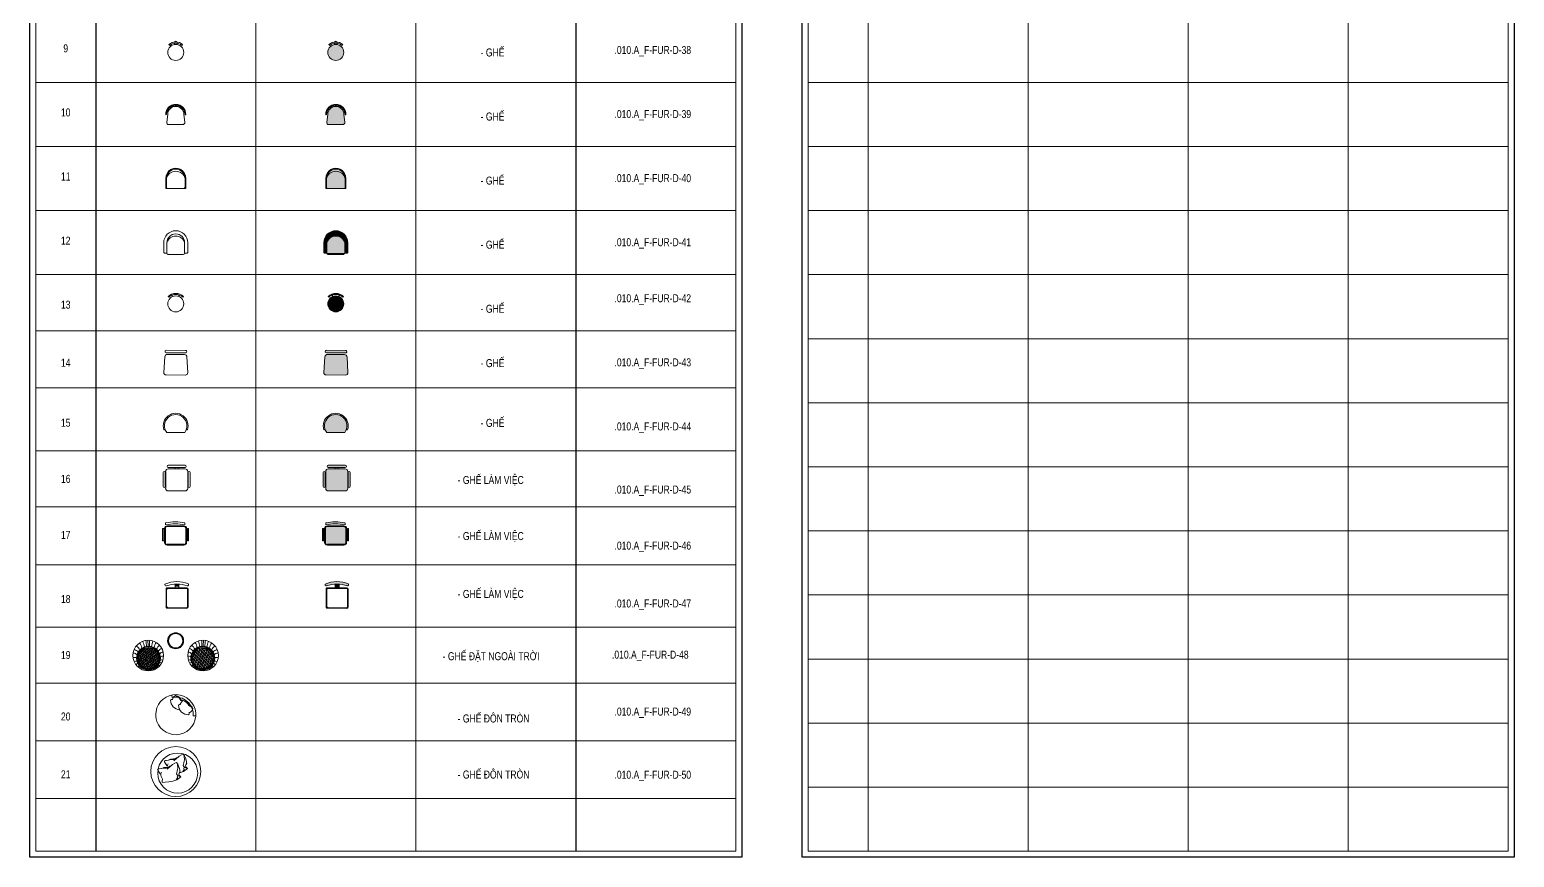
# Model space of a CAD drawing. Header units: millimetres. Extents: x 21129 to 2803301, y -510327 to 166837.
# Drawn here: x 300725 to 337825, y -210941 to -190276 of the extents above; entities that cross this region are included whole.
import ezdxf
from ezdxf.enums import TextEntityAlignment as Align

# ---------------------------------------------------------------- set-up
doc = ezdxf.new("R2010")
doc.units = ezdxf.units.MM
for name, color, linetype, lineweight, transparency in [('....03_TNT_A_THIN', 251, 'Continuous', 13, 0.5), ('...10_TNT_LINE_HATCH', 250, 'Continuous', 0, 0.5), ('...8_TNT_LINE_FUNITURE', 27, 'Continuous', 0, 0.5)]:
    doc.layers.add(name, color=color, linetype=linetype, lineweight=lineweight, transparency=transparency)
doc.layers.add('....10_TNT_A_COTE', color=14, linetype='Continuous')
doc.layers.add('....20_TNT_N_TEXT', color=9, linetype='Continuous')
doc.layers.add('....12_TNT_F_FURNITURE', color=27, linetype='Continuous', transparency=0.5)
doc.styles.add('.TNT_A_TXT_3_NOTE', font='uromans.shx', dxfattribs={"width": 0.8})

# ---------------------------------------------------------------- blocks, each defined once
blk = doc.blocks.new('.TNT_Z_F-FUR-D-38')
at = {"layer": '...8_TNT_LINE_FUNITURE'}
for p, q in [((-151, 173), (-171, 196)), ((-34, 197), (-34, 228)), ((34, 197), (34, 228)), ((151, 173), (171, 196))]:
    blk.add_line(p, q, dxfattribs=at)
blk.add_circle((0, 0), 200, dxfattribs=at)
for centre, radius, start, end in [((0, 0), 260, 48.8384, 131.1616), ((0, 0), 230, 48.8384, 131.1616), ((-2, 248), 33, 18.3583, 162.1649)]:
    blk.add_arc(centre, radius, start, end, dxfattribs=at)
blk = doc.blocks.new('*U256')
at = {"layer": '...8_TNT_LINE_FUNITURE'}
for p, q in [((-197, 43), (-226, 52)), ((-192, 60), (-221, 69)), ((-170, 109), (-194, 127)), ((-161, 122), (-185, 140)), ((-5, 201), (-5, 232)), ((11, 232), (11, 201)), ((161, 122), (185, 140)), ((170, 109), (194, 127)), ((192, 60), (221, 69)), ((197, 43), (226, 52))]:
    blk.add_line(p, q, dxfattribs=at)
blk.add_lwpolyline([(-175, -252), (175, -252, 0.449642), (225, -196), (202, 0, 0.999979), (-202, 0), (-225, -196, 0.449642)], format="xyb", close=True, dxfattribs=at)
for points in [[(-125, 158), (-142, 183)], [(-112, 168), (-129, 193)], [(-71, 221), (-63, 191)], [(-55, 225), (-48, 196)], [(55, 225), (48, 196)], [(70, 221), (63, 191)], [(112, 168), (129, 193)], [(125, 158), (142, 183)]]:
    blk.add_lwpolyline(points, dxfattribs=at)
for centre, radius, start, end in [((0, 0), 252, 0.0012, 179.9988), ((-242, 2), 10.2, 189.5896, 350.408), ((0, 0), 232, 0.0012, 179.9988), ((0, 0), 202, 90.0012, 179.9976), ((0, 0), 202, 0, 90.0012), ((242, -1), 10.2, 171.6206, 8.3817)]:
    blk.add_arc(centre, radius, start, end, dxfattribs=at)
blk = doc.blocks.new('.TNT_Z_F-FUR-D-40')
at = {"layer": '...8_TNT_LINE_FUNITURE'}
for p, q in [((-300, 73, 0), (-300, -233, 0)), ((-279, 73, 0), (-279, -150, 0)), ((279, 73, 0), (279, 19, 0)), ((279, 19, 0), (279, -233, 0)), ((300, 73, 0), (300, 25, 0)), ((300, 25, 0), (300, -233, 0)), ((300, -233, 0), (-300, -233, 0)), ((-279, -150, 0), (-279, -233, 0))]:
    blk.add_line(p, q, dxfattribs=at)
at = {"layer": '...8_TNT_LINE_FUNITURE', "extrusion": (3.29916e-09, 1.08208e-08, 1), "elevation": 0}
blk.add_lwpolyline([(-247, -233, -0.323845), (-279, -189, -0.016061)], format="xyb", dxfattribs=at)
at = {"layer": '...8_TNT_LINE_FUNITURE', "extrusion": (-1.13013e-08, 5.06328e-10, 1), "elevation": 0}
blk.add_lwpolyline([(279, -184, -0.419585), (234, -233, -0.016061)], format="xyb", dxfattribs=at)
at = {"layer": '...8_TNT_LINE_FUNITURE'}
for centre, radius, start, end in [((0, 77, 0), 300, 359.2949, 180.7051), ((0, 73), 279, 0, 180), ((0, 0), 289, 14.6778, 165.3222)]:
    blk.add_arc(centre, radius, start, end, dxfattribs=at)
blk = doc.blocks.new('*U259')
at = {"layer": '...8_TNT_LINE_FUNITURE'}
blk.add_lwpolyline([(222, -193), (278, -193, 0.414214), (300, -171), (300, 65, 1), (-300, 65), (-300, -171, 0.414214), (-278, -193), (-222, -193)], format="xyb", dxfattribs=at)
blk.add_lwpolyline([(-222, 65), (-222, -193, 0.414214), (-189, -226), (189, -226, 0.414214), (222, -193), (222, -80), (222, 65, 0.75)], format="xyb", close=True, dxfattribs=at)
blk.add_arc((0, 65), 222, 360, 180, dxfattribs=at)
blk = doc.blocks.new('.TNT_Z_F-FUR-D-42')
at = {"layer": '...8_TNT_LINE_FUNITURE'}
for p, q in [((-103, 216), (-86, 181)), ((-81, 224), (-65, 189)), ((81, 224), (65, 189)), ((103, 216), (86, 181))]:
    blk.add_line(p, q, dxfattribs=at)
blk.add_lwpolyline([(-193, 183), (-177, 166, -0.400096), (177, 166), (193, 183, 0.400096)], format="xyb", close=True, dxfattribs=at)
at = {"layer": '...8_TNT_LINE_FUNITURE', "linetype": 'Continuous'}
blk.add_circle((0, 0), 200, dxfattribs=at)
blk = doc.blocks.new('.TNT_Z_F-FUR-D-43')
at = {"layer": '...8_TNT_LINE_FUNITURE'}
for p, q in [((-276, 458), (-303, 67)), ((-239, 558), (242, 554)), ((-238, 618), (237, 614)), ((-215, 515), (216, 511)), ((277, 453), (297, 62)), ((-242, 2), (242, -2))]:
    blk.add_line(p, q, dxfattribs=at)
for centre, radius, start, end in [((-215, 454), 61.1, 89.511, 176.1045), ((-239, 588), 30.5, 79.784, 273.8061), ((216, 450), 61.1, 2.9174, 89.511), ((242, 584), 30.5, 265.2159, 99.238), ((-242, 63), 61.1, 176.1045, 269.511), ((236, 59), 61.1, 269.511, 2.9174)]:
    blk.add_arc(centre, radius, start, end, dxfattribs=at)
blk = doc.blocks.new('.TNT_Z_F-FUR-D-44')
at = {"layer": '...8_TNT_LINE_FUNITURE'}
for p, q in [((-294, 67), (-261, 67)), ((-225, 0), (225, 0)), ((261, 67), (294, 67))]:
    blk.add_line(p, q, dxfattribs=at)
for radius, start, end in [(311, 341.284, 198.716), (280, 323.5225, 216.4775)]:
    blk.add_arc((0, 166), radius, start, end, dxfattribs=at)
blk = doc.blocks.new('.TNT_Z_F-FUR-D-45')
at = {"layer": '...8_TNT_LINE_FUNITURE'}
for p, q in [((-337, 111), (-337, 462)), ((-288, 111), (-288, 462)), ((-275, 61), (-275, 489)), ((214, 550), (-214, 550)), ((211, 643), (-211, 643)), ((211, 584), (-211, 584)), ((-37, 550), (-37, 584)), ((37, 550), (37, 584)), ((275, 61), (275, 489)), ((288, 111), (288, 462)), ((337, 111), (337, 462)), ((214, 0), (-214, 0))]:
    blk.add_line(p, q, dxfattribs=at)
for centre, radius, start, end in [((-312, 462), 24.4, 0, 180), ((-214, 489), 61.1, 90, 180), ((-211, 613), 29.3, 90, 270), ((211, 613), 29.3, 270, 90), ((214, 489), 61.1, 0, 90), ((312, 462), 24.4, 0, 180), ((-312, 111), 24.4, 180, 0), ((-214, 61), 61.1, 180, 270), ((214, 61), 61.1, 270, 0), ((312, 111), 24.4, 180, 0)]:
    blk.add_arc(centre, radius, start, end, dxfattribs=at)
blk = doc.blocks.new('.TNT_Z_F-FUR-D-46')
at = {"layer": '...8_TNT_LINE_FUNITURE'}
for p, q in [((-325, 116), (-325, 406)), ((-315, 416), (-305, 416)), ((-295, 406), (-295, 116)), ((-275, 366), (-295, 374)), ((-275, 414), (-275, 69)), ((-248, 555), (-248, 504)), ((206, 483), (-206, 483)), ((235, 555), (235, 504)), ((275, 414), (275, 69)), ((275, 366), (295, 374)), ((295, 406), (295, 116)), ((315, 416), (305, 416)), ((325, 116), (325, 406)), ((-305, 106), (-315, 106)), ((-275, 156), (-295, 148)), ((206, 0), (-206, 0)), ((275, 156), (295, 148)), ((305, 106), (315, 106))]:
    blk.add_line(p, q, dxfattribs=at)
at = {"layer": '...8_TNT_LINE_FUNITURE', "color": 250}
for p, q in [((-255, 414), (-255, 69)), ((206, 463), (-206, 463)), ((255, 414), (255, 69)), ((206, 20), (-206, 20))]:
    blk.add_line(p, q, dxfattribs=at)
at = {"layer": '...8_TNT_LINE_FUNITURE'}
for centre, radius, start, end in [((-315, 406), 9.86, 90, 180), ((-305, 406), 9.86, 0, 90), ((-206, 414), 69, 90, 180), ((-7, -477), 1059, 76.8464, 103.1536), ((-7, -477), 1010, 76.1923, 103.8077), ((206, 414), 69, 0, 90), ((305, 406), 9.86, 90, 180), ((315, 406), 9.86, 0, 90), ((-315, 116), 9.86, 180, 270), ((-305, 116), 9.86, 270, 0), ((-206, 69), 69, 180, 270), ((206, 69), 69, 270, 0), ((305, 116), 9.86, 180, 270), ((315, 116), 9.86, 270, 0)]:
    blk.add_arc(centre, radius, start, end, dxfattribs=at)
at = {"layer": '...8_TNT_LINE_FUNITURE', "color": 250}
for centre, start, end in [((-206, 414), 90, 180), ((206, 414), 0, 90), ((-206, 69), 180, 270), ((206, 69), 270, 0)]:
    blk.add_arc(centre, 49.3, start, end, dxfattribs=at)
blk = doc.blocks.new('.TNT_Z_F-FUR-D-47')
at = {"layer": '...8_TNT_LINE_FUNITURE'}
for p, q in [((-281, 463), (-282, 19)), ((-266, 448), (-267, 34)), ((235, 495), (-247, 497)), ((235, 480), (-232, 481)), ((-54, 496), (-54, 588)), ((42, 570), (-54, 570)), ((42, 555), (-54, 555)), ((42, 536), (-54, 537)), ((42, 496), (42, 588)), ((252, 33), (254, 446)), ((268, 18), (269, 461)), ((-234, 1), (234, -1)), ((-249, -15), (234, -16))]:
    blk.add_line(p, q, dxfattribs=at)
for centre, radius, start, end in [((-276, 575), 33.8, 162.0389, 282.2179), ((-8, -63), 715, 66.3967, 114.8281), ((-247, 463), 33.8, 89.8437, 179.8437), ((-6, -173), 762, 70.3351, 110.22), ((-232, 448), 33.8, 89.8437, 179.8437), ((235, 462), 33.8, 359.8437, 89.8437), ((232, 456), 23.8, 334.6671, 83.1295), ((249, 577), 32.3, 271.7791, 27.3763), ((-249, 19), 33.8, 179.8437, 269.8437), ((-233, 34), 33.8, 179.8437, 269.8437), ((231, 23), 23.8, 276.5579, 25.0203), ((234, 18), 33.8, 269.8437, 359.8437)]:
    blk.add_arc(centre, radius, start, end, dxfattribs=at)
blk = doc.blocks.new('c图库室内设计情报局21')
at = {"layer": '...8_TNT_LINE_FUNITURE'}
blk.add_circle((0, 0), 200, dxfattribs=at)
at = {"layer": '...8_TNT_LINE_FUNITURE', "color": 250}
blk.add_circle((0, 0), 185, dxfattribs=at)
at = {"layer": '...8_TNT_LINE_FUNITURE', "color": 251}
blk.add_circle((0, 0), 180, dxfattribs=at)
blk = doc.blocks.new('.TNT_Z_F-FUR-D-48')
at = {"layer": '...8_TNT_LINE_FUNITURE'}
h = blk.add_hatch(dxfattribs=at)
h.set_pattern_fill('NET3', color=250, scale=390.887191, angle=-76.0662, style=0)
h.set_pattern_definition([(283.93378, (-92591.54, -22939.296), (47.42315, 11.765721), []), (343.93378, (-92591.54, -22939.296), (13.522162, 46.952514), []), (43.93378, (-92591.54, -22939.296), (-33.90099, 35.186793), [])])
edge = h.paths.add_edge_path()
edge.add_arc((-677, -436), 260, 90, 450)
h = blk.add_hatch(dxfattribs=at)
h.set_pattern_fill('NET3', color=250, scale=458.86756, angle=-166.0662, style=0)
h.set_pattern_definition([(193.93378, (-26044.944, 107891.06), (13.811933, -55.670654), []), (253.93378, (-26044.944, 107891.06), (55.118167, -15.873842), []), (313.93378, (-26044.944, 107891.06), (41.306234, 39.796812), [])])
edge = h.paths.add_edge_path()
edge.add_arc((677, -436), 260, 90, 450, ccw=False)
at = {"layer": '...8_TNT_LINE_FUNITURE', "color": 250}
for p, q in [((-690, -136), (-694, 14)), ((690, -136), (694, 14))]:
    blk.add_line(p, q, dxfattribs=at)
at = {"layer": '...8_TNT_LINE_FUNITURE'}
for centre in [(-684, -370), (684, -370)]:
    blk.add_circle(centre, 383, dxfattribs=at)
at = {"layer": '...8_TNT_LINE_FUNITURE', "color": 250}
for centre, radius in [((-677, -436), 300), ((-677, -436), 297), ((-677, -436), 283), ((677, -436), 300), ((677, -436), 297), ((677, -436), 283)]:
    blk.add_circle(centre, radius, dxfattribs=at)
at = {"layer": '...8_TNT_LINE_FUNITURE', "color": 251}
for centre, radius in [((-677, -436), 297), ((-677, -436), 294), ((-677, -436), 260), ((677, -436), 297), ((677, -436), 294), ((677, -436), 260)]:
    blk.add_circle(centre, radius, dxfattribs=at)
at = {"layer": '...8_TNT_LINE_FUNITURE', "color": 250}
for centre, radius, start, end in [((-1604, -182), 878, 2.7021, 12.441), ((224, -102), 878, 172.5409, 182.2798), ((-224, -102), 878, 357.7202, 7.4591), ((1604, -182), 878, 167.559, 177.2979), ((-1041, -406), 92.9, 35.3849, 98.8224), ((-1081, -408), 192, 40.7473, 74.824), ((-1081, -408), 192, 40.7473, 74.824), ((-1052, -290), 166, 20.4819, 65.1571), ((-1024, -201), 181, 4.7613, 49.8106), ((-1266, -233), 494, 9.2431, 26.1676), ((-108, -183), 494, 158.8142, 175.7388), ((-352, -172), 181, 135.1712, 180.2205), ((-316, -258), 166, 119.8248, 164.4999), ((-278, -373), 192, 110.1579, 144.2345), ((-317, -375), 92.9, 86.1595, 149.597), ((317, -375), 92.9, 30.403, 93.8405), ((278, -373), 192, 35.7655, 69.8421), ((316, -258), 166, 15.5001, 60.1752), ((352, -172), 181, 359.7795, 44.8288), ((108, -183), 494, 4.2612, 21.1858), ((1266, -233), 494, 153.8324, 170.7569), ((1024, -201), 181, 130.1894, 175.2387), ((1052, -290), 166, 114.8429, 159.5181), ((1081, -408), 192, 105.176, 139.2527), ((1081, -408), 192, 105.176, 139.2527), ((1041, -406), 92.9, 81.1776, 144.6151), ((-1019, -538), 121, 69.521, 107.3684), ((-987, -579), 73.8, 75.779, 124.9612), ((-947, -628), 57.1, 88.2252, 138.0492), ((-959, -597), 53.7, 290.1423, 330.6229), ((-383, -571), 53.7, 214.3589, 254.8396), ((-392, -604), 57.1, 46.9327, 96.7567), ((-356, -551), 73.8, 60.0207, 109.2029), ((-328, -508), 121, 77.6134, 115.4609), ((328, -508), 121, 64.5391, 102.3866), ((356, -551), 73.8, 70.7971, 119.9793), ((392, -604), 57.1, 83.2433, 133.0673), ((383, -571), 53.7, 285.1604, 325.6411), ((959, -597), 53.7, 209.3771, 249.8577), ((947, -628), 57.1, 41.9508, 91.7748), ((987, -579), 73.8, 55.0388, 104.221), ((1019, -538), 121, 72.6316, 110.479)]:
    blk.add_arc(centre, radius, start, end, dxfattribs=at)
at = {"layer": '...8_TNT_LINE_FUNITURE', "rotation": 90}
blk.add_blockref('c图库室内设计情报局21', (0, 0), dxfattribs=at)
blk = doc.blocks.new('45')
at = {"layer": '...8_TNT_LINE_FUNITURE', "linetype": 'Continuous'}
for points in [[(-734854, -218658, 0.258955), (-735028, -218513, 0.270303), (-735125, -218647, -0.872847)], [(-734827, -218684, 0.056893), (-734874, -218664, 0.178369), (-735028, -218513)], [(-734906, -218939, -0.379423), (-735183, -218653, -0.121523), (-735116, -218613)], [(-734609, -219023, -0.165541), (-734640, -219089, -0.407809), (-734946, -218802, -0.121523), (-734879, -218763, 7.115464)], [(-734617, -218807, 0.258955), (-734791, -218663, 0.270303), (-734888, -218797, -0.872847)], [(-734806, -218670, 0.101508), (-734858, -218646)], [(-734516, -218900, 0.168627), (-734637, -218814, 0.178369), (-734791, -218663, 0.178662)], [(-734634, -219026, 0.393888), (-734516, -218900, 0.281154), (-734621, -218796, -9.61688)]]:
    blk.add_lwpolyline(points, format="xyb", dxfattribs=at)
blk = doc.blocks.new('.TNT_Z_F-FUR-D-49')
at = {"layer": '...8_TNT_LINE_FUNITURE'}
for p, q in [((-100, 490), (-88, 429)), ((437, -28), (499, -30))]:
    blk.add_line(p, q, dxfattribs=at)
for radius, start, end in [(500, 199.549, 170.4803), (438, 356.2833, 101.5748), (500, 170.4803, 199.549)]:
    blk.add_arc((0, 0), radius, start, end, dxfattribs=at)
at = {"layer": '...8_TNT_LINE_FUNITURE', "linetype": 'Continuous', "xscale": 0.8333333333333341, "yscale": 0.8333333333333341, "zscale": 0.8333333333333341}
blk.add_blockref('45', (612521, 182572), dxfattribs=at)
blk = doc.blocks.new('.TNT_Z_F-FUR-D-50')
at = {"layer": '...8_TNT_LINE_FUNITURE'}
for p, q in [((-31, 380), (-66, 360)), ((19, 407), (-31, 380)), ((-29, 365), (19, 407)), ((37, 422), (19, 407)), ((92, 456), (37, 422)), ((140, 477), (92, 456)), ((168, 430), (140, 477)), ((158, 397), (159, 427)), ((169, 354), (158, 397)), ((191, 379), (168, 430)), ((213, 326), (191, 379)), ((-309, 319), (-334, 307)), ((-334, 307), (-326, 279)), ((-326, 279), (-306, 241)), ((-277, 317), (-309, 319)), ((-306, 241), (-268, 192)), ((-238, 324), (-277, 317)), ((-268, 192), (-256, 178)), ((-256, 200), (-242, 229)), ((-256, 179), (-256, 200)), ((-231, 325), (-238, 324)), ((-229, 326), (-231, 325)), ((-231, 325), (-231, 325)), ((-180, 345), (-229, 326)), ((-119, 336), (-200, 330)), ((-104, 360), (-180, 345)), ((-62, 337), (-119, 336)), ((-66, 360), (-104, 360)), ((-97, 305), (-79, 324)), ((-79, 324), (-29, 365)), ((44, 9), (49, 10)), ((49, 10), (143, 44)), ((128, 42), (158, 92)), ((140, 190), (151, 255)), ((150, 169), (140, 190)), ((143, 44), (214, 91)), ((178, 141), (150, 169)), ((151, 255), (163, 298)), ((157, 114), (156, 132)), ((158, 92), (157, 114)), ((163, 298), (169, 332)), ((169, 332), (169, 354)), ((247, 116), (178, 141)), ((195, 187), (201, 206)), ((195, 172), (195, 187)), ((200, 160), (195, 172)), ((244, 114), (200, 160)), ((201, 206), (220, 228)), ((222, 282), (213, 326)), ((214, 91), (244, 114)), ((220, 228), (226, 239)), ((221, 251), (222, 282)), ((226, 239), (221, 251))]:
    blk.add_line(p, q, dxfattribs=at)
for points in [[(-423, -30), (-422, -55), (-414, -86), (-388, -137), (-382, -154), (-388, -196), (-392, -213), (-386, -227), (-372, -233), (-316, -225), (-222, -219), (-118, -198), (-24, -165), (48, -118), (77, -94), (33, -48), (28, -36), (29, -21), (34, -3), (53, 20), (60, 31), (55, 43), (55, 74), (46, 118), (24, 171), (1, 222), (-27, 269), (-75, 248), (-130, 213), (-147, 199), (-198, 172), (-233, 152), (-271, 151), (-347, 137), (-396, 118), (-397, 117), (-397, 117), (-405, 116), (-443, 109), (-475, 111), (-501, 99), (-492, 71), (-473, 33), (-435, -16), (-422, -30)], [(-423, -30), (-423, -8), (-409, 21)], [(-229, 128), (-286, 127), (-366, 122)], [(-264, 97), (-245, 116), (-196, 157), (-147, 199)], [(80, -92), (11, -67), (-16, -39), (-27, -18), (-15, 47), (-4, 90), (2, 124), (2, 146), (-8, 189), (-8, 219)], [(-38, -167), (-9, -116), (-9, -94), (-11, -76)]]:
    blk.add_lwpolyline(points, dxfattribs=at)
for centre, radius in [((-49, 39), 625), ((0, 0), 500)]:
    blk.add_circle(centre, radius, dxfattribs=at)
blk = doc.blocks.new('*U255')
at = {"layer": '...10_TNT_LINE_HATCH', "linetype": 'Continuous'}
h = blk.add_hatch(color=253, dxfattribs=at)
h.dxf.hatch_style = 1
h.paths.add_polyline_path([(200, 0, 1), (-200, 0, 1)])
h.paths.add_polyline_path([(34, 197), (34, 228, 0.073526), (-34, 228), (-34, 197, -0.084703)], flags=17)
h.paths.add_polyline_path([(-171, 196), (-151, 173, -0.375493), (151, 173), (171, 196, 0.375493)])
h = blk.add_hatch(color=253, dxfattribs=at)
h.dxf.hatch_style = 1
h.paths.add_polyline_path([(-34, 258, -0.06076), (29, 258, 0.731601)])
at = {"layer": '...8_TNT_LINE_FUNITURE'}
for p, q in [((-151, 173), (-171, 196)), ((-34, 197), (-34, 228)), ((34, 197), (34, 228)), ((151, 173), (171, 196))]:
    blk.add_line(p, q, dxfattribs=at)
blk.add_circle((0, 0), 200, dxfattribs=at)
for centre, radius, start, end in [((0, 0), 260, 48.8384, 131.1616), ((0, 0), 230, 48.8384, 131.1616), ((-2, 248), 33, 18.3583, 162.1649)]:
    blk.add_arc(centre, radius, start, end, dxfattribs=at)
blk = doc.blocks.new('*U257')
at = {"layer": '...10_TNT_LINE_HATCH', "linetype": 'Continuous'}
h = blk.add_hatch(color=253, dxfattribs=at)
h.dxf.hatch_style = 1
h.paths.add_polyline_path([(232, 0, 1.158113), (252, 0, 0.999979), (-252, 0, 0.845203), (-232, 0, -0.999979)])
h = blk.add_hatch(color=253, dxfattribs=at)
h.dxf.hatch_style = 1
h.paths.add_polyline_path([(-185, 140, 0.017009), (-194, 127), (-170, 109, -0.019566), (-161, 122)])
h.paths.add_polyline_path([(-192, 60), (-221, 69, 0.019264), (-226, 52), (-197, 43, -0.022161)])
h = blk.add_hatch(color=253, dxfattribs=at)
h.dxf.hatch_style = 1
h.paths.add_polyline_path([(11, 232, 0.01718), (-5, 232), (-5, 201, -0.019759), (11, 201), (11, 201, 0.013684), (0, 202, 0.006074), (-5, 201), (-5, 201, -0.006074), (0, 202, -0.013684), (11, 201)])
h.paths.add_polyline_path([(-55, 225, 0.017189), (-71, 221), (-63, 191, -0.019773), (-48, 196)])
h.paths.add_polyline_path([(202, 0), (225, -196, -0.449642), (175, -252), (-175, -252, -0.449642), (-225, -196), (-202, 0, -0.229385), (-125, 158), (-142, 183, -0.017227), (-129, 193), (-112, 168, -0.599551)])
h = blk.add_hatch(color=253, dxfattribs=at)
h.dxf.hatch_style = 1
h.paths.add_polyline_path([(70, 221, 0.017189), (55, 225), (48, 196, -0.019773), (63, 191)])
h.paths.add_polyline_path([(142, 183, 0.017227), (129, 193), (112, 168, -0.019817), (125, 158)])
h.paths.add_polyline_path([(194, 127, 0.017009), (185, 140), (161, 122, -0.019566), (170, 109)])
h.paths.add_polyline_path([(221, 69), (192, 60, -0.022162), (197, 43), (226, 52, 0.019264)])
at = {"layer": '...8_TNT_LINE_FUNITURE'}
for p, q in [((-197, 43), (-226, 52)), ((-192, 60), (-221, 69)), ((-170, 109), (-194, 127)), ((-161, 122), (-185, 140)), ((-5, 201), (-5, 232)), ((11, 232), (11, 201)), ((161, 122), (185, 140)), ((170, 109), (194, 127)), ((192, 60), (221, 69)), ((197, 43), (226, 52))]:
    blk.add_line(p, q, dxfattribs=at)
blk.add_lwpolyline([(-175, -252), (175, -252, 0.449642), (225, -196), (202, 0, 0.999979), (-202, 0), (-225, -196, 0.449642)], format="xyb", close=True, dxfattribs=at)
for points in [[(-125, 158), (-142, 183)], [(-112, 168), (-129, 193)], [(-71, 221), (-63, 191)], [(-55, 225), (-48, 196)], [(55, 225), (48, 196)], [(70, 221), (63, 191)], [(112, 168), (129, 193)], [(125, 158), (142, 183)]]:
    blk.add_lwpolyline(points, dxfattribs=at)
for centre, radius, start, end in [((0, 0), 252, 0.0012, 179.9988), ((-242, 2), 10.2, 189.5896, 350.408), ((0, 0), 232, 0.0012, 179.9988), ((0, 0), 202, 90.0012, 179.9976), ((0, 0), 202, 0, 90.0012), ((242, -1), 10.2, 171.6206, 8.3817)]:
    blk.add_arc(centre, radius, start, end, dxfattribs=at)
blk = doc.blocks.new('*U258')
at = {"layer": '...10_TNT_LINE_HATCH', "linetype": 'Continuous'}
h = blk.add_hatch(color=253, dxfattribs=at)
h.dxf.hatch_style = 1
h.paths.add_polyline_path([(300, 25), (300, 73, 1.012383), (-300, 73), (-300, -233), (300, -233)])
h.paths.add_polyline_path([(-279, 73), (-279, 73, -1), (279, 73), (279, 73, 0.771804)], flags=16)
h = blk.add_hatch(color=253, dxfattribs=at)
h.dxf.hatch_style = 1
h.paths.add_polyline_path([(-279, 73, -0.771804), (279, 73, 1)])
at = {"layer": '...8_TNT_LINE_FUNITURE'}
for p, q in [((-300, 73, 0), (-300, -233, 0)), ((-279, 73, 0), (-279, -150, 0)), ((279, 73, 0), (279, 19, 0)), ((279, 19, 0), (279, -233, 0)), ((300, 73, 0), (300, 25, 0)), ((300, 25, 0), (300, -233, 0)), ((300, -233, 0), (-300, -233, 0)), ((-279, -150, 0), (-279, -233, 0))]:
    blk.add_line(p, q, dxfattribs=at)
at = {"layer": '...8_TNT_LINE_FUNITURE', "extrusion": (3.29916e-09, 1.08208e-08, 1), "elevation": 0}
blk.add_lwpolyline([(-247, -233, -0.323845), (-279, -189, -0.016061)], format="xyb", dxfattribs=at)
at = {"layer": '...8_TNT_LINE_FUNITURE', "extrusion": (-1.13013e-08, 5.06328e-10, 1), "elevation": 0}
blk.add_lwpolyline([(279, -184, -0.419585), (234, -233, -0.016061)], format="xyb", dxfattribs=at)
at = {"layer": '...8_TNT_LINE_FUNITURE'}
for centre, radius, start, end in [((0, 77, 0), 300, 359.2949, 180.7051), ((0, 73), 279, 0, 180), ((0, 0), 289, 14.6778, 165.3222)]:
    blk.add_arc(centre, radius, start, end, dxfattribs=at)
blk = doc.blocks.new('*U260')
at = {"layer": '...10_TNT_LINE_HATCH', "linetype": 'Continuous'}
h = blk.add_hatch(color=253, dxfattribs=at)
h.dxf.hatch_style = 1
h.paths.add_polyline_path([(-300, -171, 0.414214), (-278, -193), (-222, -193), (222, -193), (278, -193, 0.414214), (300, -171), (300, 65, 1), (-300, 65)])
h = blk.add_hatch(color=253, dxfattribs=at)
h.dxf.hatch_style = 1
h.paths.add_polyline_path([(-209, 280, 0.202196), (-300, 65), (-222, 65, -0.202196), (-155, 224)])
h = blk.add_hatch(color=253, dxfattribs=at)
h.dxf.hatch_style = 1
h.paths.add_polyline_path([(-222, 65), (-300, 65), (-300, -171, 0.414214), (-278, -193), (-222, -193)])
h = blk.add_hatch(color=253, dxfattribs=at)
h.dxf.hatch_style = 1
h.paths.add_polyline_path([(-222, 65, -0.75), (222, 65, 1)])
h = blk.add_hatch(color=253, dxfattribs=at)
h.dxf.hatch_style = 1
h.paths.add_polyline_path([(0, 287), (0, 365, 0.195633), (-209, 280), (-155, 224, -0.195633)])
h = blk.add_hatch(color=253, dxfattribs=at)
h.dxf.hatch_style = 1
h.paths.add_polyline_path([(0, 287, -0.414214), (222, 65), (300, 65, 0.414214), (0, 365)])
h = blk.add_hatch(color=253, dxfattribs=at)
h.dxf.hatch_style = 1
h.paths.add_polyline_path([(300, 65), (222, 65), (222, -80), (222, -193), (278, -193, 0.414214), (300, -171)])
h = blk.add_hatch(color=253, dxfattribs=at)
h.dxf.hatch_style = 1
h.paths.add_polyline_path([(222, -193), (-222, -193, 0.414214), (-189, -226), (189, -226, 0.414214)])
at = {"layer": '...8_TNT_LINE_FUNITURE'}
blk.add_lwpolyline([(222, -193), (278, -193, 0.414214), (300, -171), (300, 65, 1), (-300, 65), (-300, -171, 0.414214), (-278, -193), (-222, -193)], format="xyb", dxfattribs=at)
blk.add_lwpolyline([(-222, 65), (-222, -193, 0.414214), (-189, -226), (189, -226, 0.414214), (222, -193), (222, -80), (222, 65, 0.75)], format="xyb", close=True, dxfattribs=at)
blk.add_arc((0, 65), 222, 360, 180, dxfattribs=at)
blk = doc.blocks.new('*U261')
at = {"layer": '...10_TNT_LINE_HATCH', "linetype": 'Continuous'}
h = blk.add_hatch(color=253, dxfattribs=at)
h.dxf.hatch_style = 1
h.paths.add_polyline_path([(200, 0, 1), (-200, 0, 1)])
h = blk.add_hatch(color=253, dxfattribs=at)
h.dxf.hatch_style = 1
h.paths.add_polyline_path([(-193, 183), (-177, 166, -0.400096), (177, 166), (193, 183, 0.400096)])
h = blk.add_hatch(color=253, dxfattribs=at)
h.dxf.hatch_style = 1
h.paths.add_polyline_path([(-81, 224, 0.0223), (-103, 216), (-86, 181, -0.028456), (-65, 189)])
h = blk.add_hatch(color=253, dxfattribs=at)
h.dxf.hatch_style = 1
h.paths.add_polyline_path([(103, 216, 0.0223), (81, 224), (65, 189, -0.028456), (86, 181)])
at = {"layer": '...8_TNT_LINE_FUNITURE'}
for p, q in [((-103, 216), (-86, 181)), ((-81, 224), (-65, 189)), ((81, 224), (65, 189)), ((103, 216), (86, 181))]:
    blk.add_line(p, q, dxfattribs=at)
blk.add_lwpolyline([(-193, 183), (-177, 166, -0.400096), (177, 166), (193, 183, 0.400096)], format="xyb", close=True, dxfattribs=at)
at = {"layer": '...8_TNT_LINE_FUNITURE', "linetype": 'Continuous'}
blk.add_circle((0, 0), 200, dxfattribs=at)
blk = doc.blocks.new('*U262')
at = {"layer": '...10_TNT_LINE_HATCH', "linetype": 'Continuous'}
h = blk.add_hatch(color=253, dxfattribs=at)
h.dxf.hatch_style = 1
h.paths.add_polyline_path([(235, -2, 0.431736), (297, 62), (277, 453, 0.396905), (216, 511), (-215, 515, 0.396905), (-276, 458), (-303, 67, 0.431736), (-242, 2)])
h.paths.add_polyline_path([(-244, 618, 0.952073), (-237, 558), (242, 554, 1.088796), (237, 614)])
at = {"layer": '...8_TNT_LINE_FUNITURE'}
for p, q in [((-276, 458), (-303, 67)), ((-239, 558), (242, 554)), ((-238, 618), (237, 614)), ((-215, 515), (216, 511)), ((277, 453), (297, 62)), ((-242, 2), (242, -2))]:
    blk.add_line(p, q, dxfattribs=at)
for centre, radius, start, end in [((-215, 454), 61.1, 89.511, 176.1045), ((-239, 588), 30.5, 79.784, 273.8061), ((216, 450), 61.1, 2.9174, 89.511), ((242, 584), 30.5, 265.2159, 99.238), ((-242, 63), 61.1, 176.1045, 269.511), ((236, 59), 61.1, 269.511, 2.9174)]:
    blk.add_arc(centre, radius, start, end, dxfattribs=at)
blk = doc.blocks.new('*U263')
at = {"layer": '...10_TNT_LINE_HATCH', "linetype": 'Continuous'}
h = blk.add_hatch(color=253, dxfattribs=at)
h.dxf.hatch_style = 1
h.paths.add_polyline_path([(-261, 67, -1.451704), (261, 67), (294, 67, 1.394625), (-294, 67)])
h = blk.add_hatch(color=253, dxfattribs=at)
h.dxf.hatch_style = 1
h.paths.add_polyline_path([(225, 0, 1.982994), (-225, 0)])
at = {"layer": '...8_TNT_LINE_FUNITURE'}
for p, q in [((-294, 67), (-261, 67)), ((-225, 0), (225, 0)), ((261, 67), (294, 67))]:
    blk.add_line(p, q, dxfattribs=at)
for radius, start, end in [(311, 341.284, 198.716), (280, 323.5225, 216.4775)]:
    blk.add_arc((0, 166), radius, start, end, dxfattribs=at)
blk = doc.blocks.new('*U264')
at = {"layer": '...10_TNT_LINE_HATCH', "linetype": 'Continuous'}
h = blk.add_hatch(color=253, dxfattribs=at)
h.dxf.hatch_style = 1
h.paths.add_polyline_path([(275, 489, 0.414214), (214, 550), (-214, 550, 0.414214), (-275, 489), (-275, 61, 0.414214), (-214, 0), (214, 0, 0.414214), (275, 61)])
h.paths.add_polyline_path([(37, 584), (-37, 584), (-37, 550), (37, 550)])
h.paths.add_polyline_path([(211, 643), (-211, 643, 1), (-211, 584), (211, 584, 1)])
h.paths.add_polyline_path([(-288, 462, 1), (-337, 462), (-337, 111, 1), (-288, 111)])
h.paths.add_polyline_path([(337, 462, 1), (288, 462), (288, 111, 1), (337, 111)])
at = {"layer": '...8_TNT_LINE_FUNITURE'}
for p, q in [((-337, 111), (-337, 462)), ((-288, 111), (-288, 462)), ((-275, 61), (-275, 489)), ((214, 550), (-214, 550)), ((211, 643), (-211, 643)), ((211, 584), (-211, 584)), ((-37, 550), (-37, 584)), ((37, 550), (37, 584)), ((275, 61), (275, 489)), ((288, 111), (288, 462)), ((337, 111), (337, 462)), ((214, 0), (-214, 0))]:
    blk.add_line(p, q, dxfattribs=at)
for centre, radius, start, end in [((-312, 462), 24.4, 0, 180), ((-214, 489), 61.1, 90, 180), ((-211, 613), 29.3, 90, 270), ((211, 613), 29.3, 270, 90), ((214, 489), 61.1, 0, 90), ((312, 462), 24.4, 0, 180), ((-312, 111), 24.4, 180, 0), ((-214, 61), 61.1, 180, 270), ((214, 61), 61.1, 270, 0), ((312, 111), 24.4, 180, 0)]:
    blk.add_arc(centre, radius, start, end, dxfattribs=at)
blk = doc.blocks.new('*U265')
at = {"layer": '...10_TNT_LINE_HATCH', "linetype": 'Continuous'}
h = blk.add_hatch(color=253, dxfattribs=at)
h.dxf.hatch_style = 1
h.paths.add_polyline_path([(-295, 406, 0.414214), (-305, 416), (-315, 416, 0.414214), (-325, 406), (-325, 116, 0.414214), (-315, 106), (-305, 106, 0.414214), (-295, 116)])
h = blk.add_hatch(color=253, dxfattribs=at)
h.dxf.hatch_style = 1
h.paths.add_polyline_path([(-295, 148), (-275, 156), (-275, 366), (-295, 374)])
h = blk.add_hatch(color=253, dxfattribs=at)
h.dxf.hatch_style = 1
h.paths.add_polyline_path([(-275, 414), (-275, 69, 0.414214), (-206, 0), (206, 0, 0.414214), (275, 69), (275, 414, 0.414214), (206, 483), (-206, 483, 0.414214)])
h.paths.add_polyline_path([(-206, 463), (206, 463, -0.414214), (255, 414), (255, 69, -0.414214), (206, 20), (-206, 20, -0.414214), (-255, 69), (-255, 414, -0.414214)], flags=16)
h = blk.add_hatch(color=253, dxfattribs=at)
h.dxf.hatch_style = 1
h.paths.add_polyline_path([(206, 20, 0.414214), (255, 69), (255, 414, 0.414214), (206, 463), (-206, 463, 0.414214), (-255, 414), (-255, 69, 0.414214), (-206, 20)])
h = blk.add_hatch(color=253, dxfattribs=at)
h.dxf.hatch_style = 1
h.paths.add_polyline_path([(235, 504), (235, 555, 0.115293), (-248, 555), (-248, 504, -0.121082)])
h = blk.add_hatch(color=253, dxfattribs=at)
h.dxf.hatch_style = 1
h.paths.add_polyline_path([(295, 374), (275, 366), (275, 156), (295, 148)])
h = blk.add_hatch(color=253, dxfattribs=at)
h.dxf.hatch_style = 1
h.paths.add_polyline_path([(295, 116, 0.414214), (305, 106), (315, 106, 0.414214), (325, 116), (325, 406, 0.414214), (315, 416), (305, 416, 0.414214), (295, 406)])
at = {"layer": '...8_TNT_LINE_FUNITURE'}
for p, q in [((-325, 116), (-325, 406)), ((-315, 416), (-305, 416)), ((-295, 406), (-295, 116)), ((-275, 366), (-295, 374)), ((-275, 414), (-275, 69)), ((-248, 555), (-248, 504)), ((206, 483), (-206, 483)), ((235, 555), (235, 504)), ((275, 414), (275, 69)), ((275, 366), (295, 374)), ((295, 406), (295, 116)), ((315, 416), (305, 416)), ((325, 116), (325, 406)), ((-305, 106), (-315, 106)), ((-275, 156), (-295, 148)), ((206, 0), (-206, 0)), ((275, 156), (295, 148)), ((305, 106), (315, 106))]:
    blk.add_line(p, q, dxfattribs=at)
at = {"layer": '...8_TNT_LINE_FUNITURE', "color": 250}
for p, q in [((-255, 414), (-255, 69)), ((206, 463), (-206, 463)), ((255, 414), (255, 69)), ((206, 20), (-206, 20))]:
    blk.add_line(p, q, dxfattribs=at)
at = {"layer": '...8_TNT_LINE_FUNITURE'}
for centre, radius, start, end in [((-315, 406), 9.86, 90, 180), ((-305, 406), 9.86, 0, 90), ((-206, 414), 69, 90, 180), ((-7, -477), 1059, 76.8464, 103.1536), ((-7, -477), 1010, 76.1923, 103.8077), ((206, 414), 69, 0, 90), ((305, 406), 9.86, 90, 180), ((315, 406), 9.86, 0, 90), ((-315, 116), 9.86, 180, 270), ((-305, 116), 9.86, 270, 0), ((-206, 69), 69, 180, 270), ((206, 69), 69, 270, 0), ((305, 116), 9.86, 180, 270), ((315, 116), 9.86, 270, 0)]:
    blk.add_arc(centre, radius, start, end, dxfattribs=at)
at = {"layer": '...8_TNT_LINE_FUNITURE', "color": 250}
for centre, start, end in [((-206, 414), 90, 180), ((206, 414), 0, 90), ((-206, 69), 180, 270), ((206, 69), 270, 0)]:
    blk.add_arc(centre, 49.3, start, end, dxfattribs=at)
blk = doc.blocks.new('*U374')
at = {"layer": '...10_TNT_LINE_HATCH', "linetype": 'Continuous'}
h = blk.add_hatch(color=253, dxfattribs=at)
h.dxf.hatch_style = 1
h.paths.add_polyline_path([(250, 545, 0.552014), (278, 592, 0.214524), (-309, 586, 0.578392), (-269, 542, -0.175809)])
h = blk.add_hatch(color=253, dxfattribs=at)
h.dxf.hatch_style = 1
h.paths.add_polyline_path([(234, -1, 0.512069), (252, 33), (254, 446, 0.588403), (229, 480), (-232, 481, 0.414214), (-266, 448), (-267, 34, 0.414214), (-234, 1)], flags=16)
h.paths.add_polyline_path([(-247, 497, 0.414214), (-281, 463), (-282, 19, 0.414214), (-249, -15), (234, -16, 0.414214), (268, 18), (269, 461, 0.414214), (235, 495)])
h = blk.add_hatch(color=253, dxfattribs=at)
h.dxf.hatch_style = 1
h.paths.add_polyline_path([(42, 570), (42, 588, 0.031482), (-54, 588), (-54, 570)])
h = blk.add_hatch(color=253, dxfattribs=at)
h.dxf.hatch_style = 1
h.paths.add_polyline_path([(42, 555), (42, 570), (-54, 570), (-54, 555)])
h = blk.add_hatch(color=253, dxfattribs=at)
h.dxf.hatch_style = 1
h.paths.add_polyline_path([(42, 536), (42, 555), (-54, 555), (-54, 537)])
h = blk.add_hatch(color=253, dxfattribs=at)
h.dxf.hatch_style = 1
h.paths.add_polyline_path([(42, 496), (42, 536), (-54, 537), (-54, 496)])
at = {"layer": '...8_TNT_LINE_FUNITURE'}
for p, q in [((-281, 463), (-282, 19)), ((-266, 448), (-267, 34)), ((235, 495), (-247, 497)), ((235, 480), (-232, 481)), ((-54, 496), (-54, 588)), ((42, 570), (-54, 570)), ((42, 555), (-54, 555)), ((42, 536), (-54, 537)), ((42, 496), (42, 588)), ((252, 33), (254, 446)), ((268, 18), (269, 461)), ((-234, 1), (234, -1)), ((-249, -15), (234, -16))]:
    blk.add_line(p, q, dxfattribs=at)
for centre, radius, start, end in [((-276, 575), 33.8, 162.0389, 282.2179), ((-8, -63), 715, 66.3967, 114.8281), ((-247, 463), 33.8, 89.8437, 179.8437), ((-6, -173), 762, 70.3351, 110.22), ((-232, 448), 33.8, 89.8437, 179.8437), ((235, 462), 33.8, 359.8437, 89.8437), ((232, 456), 23.8, 334.6671, 83.1295), ((249, 577), 32.3, 271.7791, 27.3763), ((-249, 19), 33.8, 179.8437, 269.8437), ((-233, 34), 33.8, 179.8437, 269.8437), ((231, 23), 23.8, 276.5579, 25.0203), ((234, 18), 33.8, 269.8437, 359.8437)]:
    blk.add_arc(centre, radius, start, end, dxfattribs=at)

msp = doc.modelspace()

# ---------------------------------------------------------------- linework, layer by layer
at = {"layer": '....03_TNT_A_THIN'}
for p, q in [((333674.6, -174591.4), (333674.6, -210791.4)), ((306374.6, -177191.4), (306374.6, -210791.4)), ((310374.6, -177191.4), (310374.6, -210791.4)), ((321674.6, -177191.4), (321674.6, -210791.4)), ((325674.6, -177191.4), (325674.6, -210791.4)), ((329674.6, -177191.4), (329674.6, -210791.4)), ((300874.6, -191591.4), (318374.6, -191591.4)), ((320174.6, -191591.4), (337674.6, -191591.4)), ((300874.6, -193191.4), (318374.6, -193191.4)), ((320174.6, -193191.4), (337674.6, -193191.4)), ((300874.6, -194791.4), (318374.6, -194791.4)), ((320174.6, -194791.4), (337674.6, -194791.4)), ((300874.6, -196391.4), (318374.6, -196391.4)), ((320174.6, -196391.4), (337674.6, -196391.4)), ((300874.6, -197791.4), (318374.6, -197791.4)), ((320174.6, -197991.4), (337674.6, -197991.4)), ((300874.6, -199214.9), (318374.6, -199214.9)), ((320174.6, -199591.4), (337674.6, -199591.4)), ((300874.6, -200791.4), (318374.6, -200791.4)), ((300874.6, -200791.4), (318374.6, -200791.4)), ((320174.6, -201191.4), (337674.6, -201191.4)), ((300874.6, -202191.4), (318374.6, -202191.4)), ((320174.6, -202791.4), (337674.6, -202791.4)), ((300874.6, -203636.4), (318374.6, -203636.4)), ((320174.6, -204391.4), (337674.6, -204391.4)), ((300874.6, -205191.4), (318374.6, -205191.4)), ((320174.6, -205991.4), (337674.6, -205991.4)), ((300874.6, -206591.4), (318374.6, -206591.4)), ((320174.6, -207591.4), (337674.6, -207591.4)), ((300874.6, -208032.9), (318374.6, -208032.9)), ((320174.6, -209191.4), (337674.6, -209191.4)), ((300874.6, -209474.4), (318374.6, -209474.4)), ((300874.6, -210791.4), (318374.6, -210791.4)), ((300874.6, -210791.4), (318374.6, -210791.4)), ((320174.6, -210791.4), (337674.6, -210791.4))]:
    msp.add_line(p, q, dxfattribs=at)
for points in [[(300874.6, -174591.4), (318374.6, -174591.4), (318374.6, -210791.4), (300874.6, -210791.4)], [(320174.6, -174591.4), (337674.6, -174591.4), (337674.6, -210791.4), (320174.6, -210791.4)]]:
    msp.add_lwpolyline(points, close=True, dxfattribs=at)
at = {"layer": '....10_TNT_A_COTE'}
for points in [[(300724.6, -174441.4), (318524.6, -174441.4), (318524.6, -210941.4), (300724.6, -210941.4)], [(320024.6, -174441.4), (337824.6, -174441.4), (337824.6, -210941.4), (320024.6, -210941.4)]]:
    msp.add_lwpolyline(points, close=True, dxfattribs=at)
at = {"layer": '....20_TNT_N_TEXT'}
for p, q in [((302374.6, -177191.4), (302374.6, -210791.4)), ((314374.6, -177191.4), (314374.6, -210791.4))]:
    msp.add_line(p, q, dxfattribs=at)

# ---------------------------------------------------------------- block references
at = {"layer": '....12_TNT_F_FURNITURE'}
for name, p in [('.TNT_Z_F-FUR-D-38', (304374.6, -190842.1)), ('*U255', (308374.6, -190842.1)), ('*U256', (304374.6, -192391.4)), ('*U257', (308374.6, -192391.4)), ('*U259', (304374.6, -195660.7)), ('*U260', (308374.6, -195660.7)), ('.TNT_Z_F-FUR-D-42', (304374.6, -197121.5)), ('*U261', (308374.6, -197121.5)), ('.TNT_Z_F-FUR-D-43', (304377.7, -198899.8)), ('*U262', (308377.7, -198899.8)), ('.TNT_Z_F-FUR-D-44', (304372.8, -200331.9)), ('*U263', (308372.8, -200331.9)), ('.TNT_Z_F-FUR-D-45', (304397.6, -201793.5)), ('*U264', (308397.6, -201793.5)), ('.TNT_Z_F-FUR-D-46', (304370, -203146.4)), ('*U265', (308370, -203146.4)), ('.TNT_Z_F-FUR-D-47', (304413.4, -204709)), ('*U374', (308413.4, -204709)), ('.TNT_Z_F-FUR-D-48', (304372.2, -205534)), ('.TNT_Z_F-FUR-D-49', (304374.6, -207379.6)), ('.TNT_Z_F-FUR-D-50', (304423.4, -208839.4))]:
    msp.add_blockref(name, p, dxfattribs=at)
at = {"layer": '....12_TNT_F_FURNITURE', "xscale": 0.8333333333332041, "yscale": 0.8333333333332041, "zscale": 0.8333333333332041}
for name, p in [('.TNT_Z_F-FUR-D-40', (304374.6, -194050.8)), ('*U258', (308374.6, -194050.8))]:
    msp.add_blockref(name, p, dxfattribs=at)

# ---------------------------------------------------------------- texts
at = {"layer": '....20_TNT_N_TEXT', "style": '.TNT_A_TXT_3_NOTE', "width": 0.8}
for s, p in [('9', (301624.6, -190741.4)), ('10', (301624.6, -192341.4)), ('11', (301624.6, -193941.4)), ('12', (301624.6, -195541.4)), ('13', (301624.6, -197141.4)), ('14', (301624.6, -198591.4)), ('15', (301624.6, -200091.4)), ('16', (301624.6, -201491.4)), ('17', (301624.6, -202891.4)), ('18', (301624.6, -204491.4)), ('19', (301624.6, -205891.4)), ('20', (301624.6, -207425.5)), ('21', (301624.6, -208867.8))]:
    msp.add_text(s, height=200, dxfattribs=at).set_placement(p, align=Align.MIDDLE)
for s, p in [('- GHẾ ', (311993.7, -190943.8)), ('.010.A_F-FUR-D-38', (315338.4, -190881.8)), ('- GHẾ ', (311993.7, -192543.8)), ('.010.A_F-FUR-D-39', (315338.4, -192481.8)), ('- GHẾ ', (311993.7, -194143.8)), ('.010.A_F-FUR-D-40', (315338.4, -194081.8)), ('- GHẾ ', (311993.7, -195743.8)), ('.010.A_F-FUR-D-41', (315338.4, -195681.8)), ('.010.A_F-FUR-D-42', (315338.4, -197081.8)), ('- GHẾ ', (311993.7, -197343.8)), ('- GHẾ ', (311993.7, -198701.4)), ('.010.A_F-FUR-D-43', (315338.4, -198681.8)), ('- GHẾ ', (311993.7, -200193.7)), ('.010.A_F-FUR-D-44', (315338.4, -200281.8)), ('- GHẾ LÀM VIỆC ', (311418.4, -201619.9)), ('.010.A_F-FUR-D-45', (315338.4, -201858.3)), ('- GHẾ LÀM VIỆC ', (311418.4, -203019.9)), ('.010.A_F-FUR-D-46', (315338.4, -203258.3)), ('- GHẾ LÀM VIỆC ', (311418.4, -204464.9)), ('.010.A_F-FUR-D-47', (315338.4, -204703.3)), ('- GHẾ ĐẶT NGOÀI TRỜI ', (311045.1, -206019.9)), ('.010.A_F-FUR-D-48', (315276.3, -205981.8)), ('- GHẾ ĐÔN TRÒN ', (311418.4, -207574.9)), ('.010.A_F-FUR-D-49', (315338.4, -207403)), ('- GHẾ ĐÔN TRÒN', (311418.4, -208974.9)), ('.010.A_F-FUR-D-50', (315338.4, -208979.5))]:
    msp.add_text(s, height=200, dxfattribs=at).set_placement(p)

doc.saveas('drawing.dxf')
